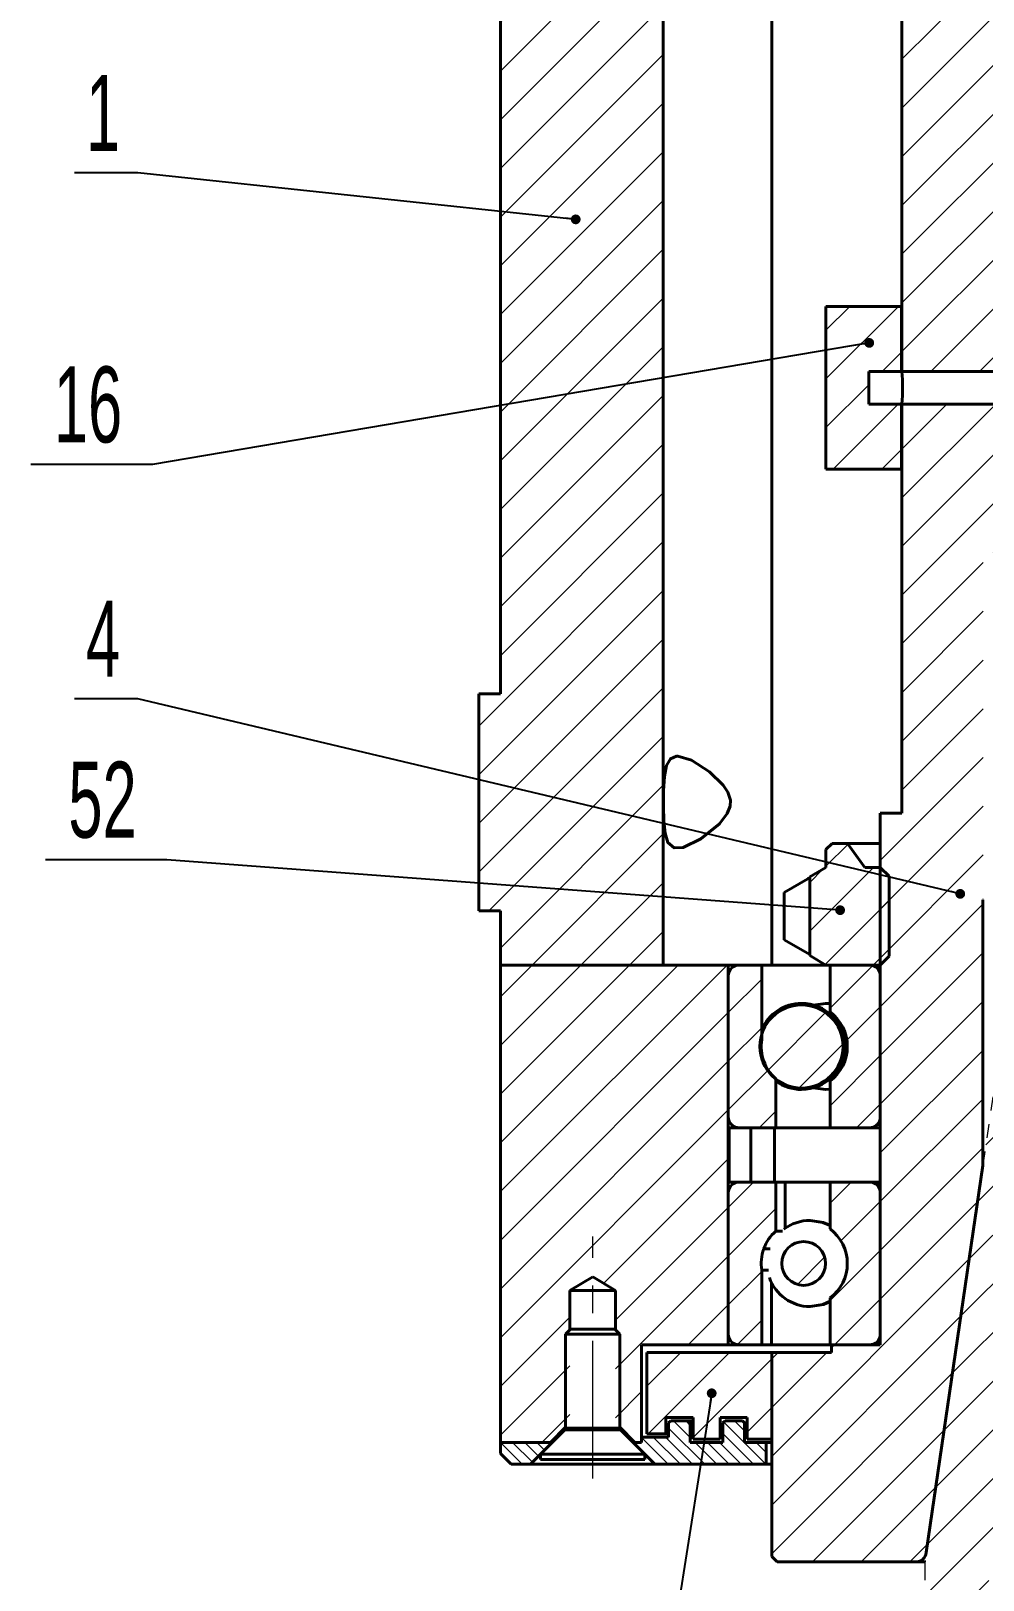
# Model space of a CAD drawing. Header units: millimetres. Extents: x 0 to 1189, y 0 to 841.
# Drawn here: x 634.5 to 722.3, y 448.9 to 591.7 of the extents above; entities that cross this region are included whole.
import ezdxf

# ---------------------------------------------------------------- set-up
doc = ezdxf.new("R2010")
doc.units = ezdxf.units.MM
doc.linetypes.add('CENTERX2', pattern=[20.319999999999997, 12.7, -2.54, 2.54, -2.54])
doc.linetypes.add('PHANTOM', pattern=[12.699999999999998, 6.35, -1.27, 1.27, -1.27, 1.27, -1.27])
doc.styles.add('SLDTEXTSTYLE1', font='TXT', dxfattribs={"width": 0.605})
doc.dimstyles.new('SLDDIMSTYLE0', dxfattribs={"dimtxt": 0, "dimasz": 0.9, "dimexe": 0, "dimexo": 0.0625, "dimgap": 0, "dimtad": 0, "dimtih": 1, "dimtoh": 1, "dimdec": 0, "dimrnd": 1e-09, "dimzin": 0, "dimdsep": 46, "dimtxsty": 'Standard', "dimblk1": 'DOT', "dimblk2": 'DOT', "dimsah": 1, "dimcen": 0.09, "dimadec": 0, "dimazin": 0, "dimtfac": 0.9, "dimtdec": 0, "dimtofl": 0, "dimtmove": 0, "dimatfit": 3, "dimldrblk": 'DOT', "dimfxl": 1, "dimfrac": 2, "dimtolj": 1, "dimtzin": 0, "dimarcsym": 0})
pattern_1 = [(45, (0, 0), (-2.245064030267288, 2.245064030267288), [])]
pattern_2 = [(135.0000000000002, (0, 0), (-0.5612660075668202, -0.561266007566824), [])]

# ---------------------------------------------------------------- blocks, each defined once
blk = doc.blocks.new('_DOT')
at = {"color": 0, "linetype": 'ByBlock', "lineweight": -2}
blk.add_line((-0.5, 0), (-1, 0), dxfattribs=at)
at = {"color": 0, "linetype": 'ByBlock', "const_width": 0.5}
blk.add_lwpolyline([(-0.25, 0, 1), (0.25, 0, 1)], format="xyb", close=True, dxfattribs=at)

msp = doc.modelspace()

# ---------------------------------------------------------------- hatches: boundary and pattern name
at = {"linetype": 'Continuous', "lineweight": 0}
h = msp.add_hatch(dxfattribs=at)
h.set_pattern_fill('ANSI31', style=0)
h.set_pattern_definition(pattern_1)
h.paths.add_polyline_path([(721.0345101781528, 694.8416934481752), (720.2845101781525, 695.5916934481753), (718.148480412419, 695.5916934481753), (717.7845101781528, 694.5916934481754), (717.7845101781528, 683.0916934481753), (719.784510178151, 683.0916934481753), (719.784510178151, 665.0916934481753), (717.7845101781528, 665.0916934481753), (717.7845101781528, 651.5916934481753), (714.7845101781528, 651.5916934481753), (714.7845101781526, 560.2916934481754), (725.7845101781526, 560.2916934481752), (725.7845101781526, 601.5916934481752), (723.7845101781526, 601.5916934481752), (723.7845101781526, 611.5916934481752), (721.0345101781526, 611.5916934481752)], flags=0)
h = msp.add_hatch(dxfattribs=at)
h.set_pattern_fill('ANSI31', style=0)
h.set_pattern_definition(pattern_1)
h.paths.add_polyline_path([(677.7845101781526, 646.5916934481751), (675.7845101781526, 646.5916934481751), (675.7845101781526, 626.5916934481751), (677.7845101781526, 626.5916934481751), (677.7845101781526, 530.5916934481752), (675.7845101781526, 530.5916934481752), (675.7845101781526, 510.5916934481751), (677.7845101781526, 510.5916934481751), (677.7845101781526, 505.5916934481751), (692.7845101781526, 505.5916934481751), (692.7845101781526, 651.5916934481752), (677.7845101781526, 651.5916934481752)], flags=0)
h = msp.add_hatch(dxfattribs=at)
h.set_pattern_fill('ANSI31', style=0)
h.set_pattern_definition(pattern_1)
h.paths.add_polyline_path([(714.7345101781526, 551.2916934481752), (714.7345101781526, 557.2916934481752), (711.7345101781526, 557.2916934481752), (711.7345101781526, 560.2916934481752), (714.7345101781526, 560.2916934481752), (714.7345101781526, 566.2916934481752), (707.7845101781525, 566.2916934481752), (707.7845101781526, 551.2916934481751)], flags=0)
h = msp.add_hatch(dxfattribs=at)
h.set_pattern_fill('ANSI31', style=0)
h.set_pattern_definition(pattern_1)
edge = h.paths.add_edge_path(flags=0)
edge.add_arc((716.0447657751828, 451.5916934481751), 1, 270.0000000000008, 351.7028550301629)
edge.add_line((717.0342987562461, 451.4473865551033), (722.2345101781524, 487.1059791624609))
edge.add_line((722.2345101781524, 487.1059791624609), (722.2345101781524, 511.591693448175))
edge.add_line((722.2345101781524, 511.591693448175), (722.2845101781525, 511.591693448175))
edge.add_line((722.2845101781525, 511.591693448175), (722.2845101781525, 543.5916934481751))
edge.add_line((722.2845101781525, 543.5916934481751), (723.7845101781526, 543.5916934481751))
edge.add_line((723.7845101781526, 543.5916934481751), (723.7845101781526, 553.5916934481752))
edge.add_line((723.7845101781526, 553.5916934481752), (725.7845101781526, 553.5916934481752))
edge.add_line((725.7845101781526, 553.5916934481752), (725.7845101781526, 557.2916934481752))
edge.add_line((725.7845101781526, 557.2916934481752), (714.7845101781527, 557.2916934481754))
edge.add_line((714.7845101781527, 557.2916934481754), (714.7845101781526, 519.5916934481752))
edge.add_line((714.7845101781526, 519.5916934481752), (712.7845101781525, 519.5916934481751))
edge.add_line((712.7845101781525, 519.5916934481751), (712.7845101781526, 470.5916934481752))
edge.add_line((712.7845101781526, 470.5916934481752), (708.2845101781527, 470.5916934481752))
edge.add_line((708.2845101781527, 470.5916934481752), (708.2845101781527, 469.8916934481751))
edge.add_line((708.2845101781527, 469.8916934481751), (702.7845101781526, 469.8916934481751))
edge.add_line((702.7845101781526, 469.8916934481751), (702.7845101781526, 451.0916934481754))
edge.add_line((702.7845101781526, 451.0916934481754), (703.284510178153, 450.591693448175))
edge.add_line((703.2845101781527, 450.5916934481751), (716.0447657751828, 450.5916934481751))
h = msp.add_hatch(dxfattribs=at)
h.set_pattern_fill('ANSI31', style=0)
h.set_pattern_definition(pattern_1)
h.paths.add_polyline_path([(707.7845101781526, 514.5916934481751), (706.2845101781527, 513.7256680443908), (706.2845101781527, 506.4577188519596), (707.7845101781526, 505.5916934481751), (712.7845101781526, 505.5916934481751), (713.5965101781524, 506.4036934481749), (713.5965101781526, 513.779693448175), (712.7845101781527, 514.5916934481749), (711.3559387495816, 514.5916934481751), (709.7845101781527, 516.7916934481749), (708.3445101781526, 516.7916934481751), (707.7845101781526, 516.2316934481751)], flags=0)
h = msp.add_hatch(dxfattribs=at)
h.set_pattern_fill('ANSI31', style=0)
h.set_pattern_definition(pattern_1)
h.paths.add_polyline_path([(684.1845101781527, 475.5916934481751), (686.2845101781526, 476.8535007481331), (688.3845101781526, 475.5916934481751), (688.3845101781526, 463.3916934481751), (690.1845101781527, 461.5916934481751), (690.7845101781527, 461.5916934481751), (690.7845101781527, 470.5916934481747), (698.7845101781527, 470.5916934481751), (698.7845101781527, 505.5916934481748), (677.7845101781526, 505.5916934481751), (677.7845101781527, 466.5916934481747), (677.7845101781527, 461.5916934481748), (682.3845101781526, 461.5916934481751), (684.1845101781527, 463.3916934481751)], flags=0)
h = msp.add_hatch(dxfattribs=at)
h.set_pattern_fill('ANSI31', style=0)
h.set_pattern_definition(pattern_1)
edge = h.paths.add_edge_path(flags=0)
edge.add_line((701.8602601781525, 505.5916934481751), (699.7845101781526, 505.5916934481751))
edge.add_arc((699.7845101781526, 504.5916934481751), 0.9999999999999859, 90, 135)
edge.add_arc((699.7845101781526, 504.5916934481751), 0.9999999999999859, 135, 179.999999999987)
edge.add_line((698.7845101781526, 504.5916934481754), (698.7845101781525, 491.5916934481751))
edge.add_arc((699.7845101781526, 491.5916934481751), 0.9999999999999989, 180, 225.0000000000008)
edge.add_arc((699.7845101781526, 491.5916934481751), 0.9999999999999989, 225.0000000000008, 270.0000000000008)
edge.add_line((699.7845101781526, 490.5916934481751), (703.1595101781526, 490.5916934481751))
edge.add_line((703.1595101781526, 490.5916934481751), (703.1595101781526, 495.1147258635349))
edge.add_arc((705.7845101781526, 498.0916934481751), 3.969000000000011, 199.8376506751883, 228.5951268795648, ccw=False)
edge.add_arc((705.7845101781526, 498.0916934481751), 3.969000000000011, 171.0874430869799, 199.8376506751883, ccw=False)
edge.add_line((701.8634321389775, 498.7065983275668), (701.8602601781525, 505.5916934065085))
h = msp.add_hatch(dxfattribs=at)
h.set_pattern_fill('ANSI31', style=0)
h.set_pattern_definition(pattern_1)
edge = h.paths.add_edge_path(flags=0)
edge.add_arc((711.7845101781526, 491.5916934481751), 0.999999999999994, 270.0000000000008, 315.0000000000008)
edge.add_arc((711.7845101781526, 491.5916934481751), 0.999999999999994, 315.0000000000008, 359.9999999999943)
edge.add_line((712.7845101781526, 491.591693448175), (712.7845101781526, 504.5916934481751))
edge.add_arc((711.7845101781526, 504.5916934481751), 0.9999999999999931, 0, 45.0000000000046)
edge.add_arc((711.7845101781526, 504.5916934481751), 0.9999999999999931, 45.0000000000046, 90)
edge.add_line((711.7845101781526, 505.5916934481751), (708.1595101781526, 505.5916934481754))
edge.add_line((708.1595101781526, 505.5916934481754), (708.1595101781525, 501.271683385266))
edge.add_arc((705.7845101781526, 498.0916934481751), 3.968999999999991, -7.958078640513122e-13, 53.245501852377686, ccw=False)
edge.add_arc((705.7845101781526, 498.0916934481751), 3.968999999999991, 306.7544981476232, 360, ccw=False)
edge.add_line((708.1595101781526, 494.9117035110843), (708.1595101781526, 490.5916934481751))
edge.add_line((708.1595101781526, 490.5916934481751), (711.7845101781526, 490.5916934481751))
h = msp.add_hatch(dxfattribs=at)
h.set_pattern_fill('ANSI31', style=0)
h.set_pattern_definition(pattern_1)
edge = h.paths.add_edge_path(flags=0)
edge.add_arc((705.5317382084482, 498.0916934481751), 3.831101581489895, 0, 360)
h = msp.add_hatch(dxfattribs=at)
h.set_pattern_fill('ANSI31', style=0)
h.set_pattern_definition(pattern_1)
edge = h.paths.add_edge_path(flags=0)
edge.add_line((714.2845101781523, 403.1773641926131), (716.0345101781523, 403.1773641926131))
edge.add_line((716.0345101781523, 403.1773641926131), (717.1585449127416, 404.1696420693267))
edge.add_line((717.1585449127416, 404.1696420693267), (720.7845101781523, 433.177364192613))
edge.add_line((720.7845101781523, 433.177364192613), (720.7845101781523, 436.177364192613))
edge.add_line((720.7845101781523, 436.177364192613), (724.2845101781523, 438.2803763592095))
edge.add_line((724.2845101781523, 438.2803763592095), (724.2845101781523, 441.2803763592094))
edge.add_line((724.2845101781523, 441.2803763592094), (722.7845101781523, 441.2803763592095))
edge.add_line((722.7845101781523, 441.2803763592095), (722.7845101781523, 451.4498899129089))
edge.add_line((722.7845101781523, 451.4498899129089), (724.7845101781523, 451.4498899129089))
edge.add_line((724.7845101781523, 451.4498899129089), (724.7845101782276, 454.4498899128574))
edge.add_line((724.7845101782276, 454.4498899128574), (727.6595101781523, 456.1773641926131))
edge.add_line((727.6595101781523, 456.1773641926131), (727.6595101781052, 493.8835075725343))
edge.add_line((727.6595101781052, 493.8835075725343), (726.2845101781523, 494.6773641926131))
edge.add_line((726.2845101781523, 494.6773641926131), (726.284510178249, 500.6773641925837))
edge.add_line((726.284510178249, 500.6773641925837), (725.7845101782042, 501.1773641925716))
edge.add_line((725.7845101782042, 501.1773641925716), (724.486587161716, 501.177364192613))
edge.add_line((724.486587161716, 501.177364192613), (724.2577257831017, 500.9794575964004))
edge.add_line((724.2577257831017, 500.9794575964004), (716.8845101781524, 450.4202648767479))
edge.add_line((716.8845101781524, 450.4202648767479), (716.8845101781524, 448.9202648767479))
edge.add_arc((715.3845101781523, 448.9202648767479), 1.5, 270, 360, ccw=False)
edge.add_line((715.3845101781523, 447.4202648767476), (708.7845101781523, 447.4202648767475))
edge.add_arc((708.7845101781523, 446.4202648767479), 1, 90, 180)
edge.add_line((707.7845101781523, 446.4202648767479), (707.7845101781523, 442.9023156843166))
edge.add_line((707.7845101781523, 442.9023156843166), (710.7845101781523, 441.1702648767479))
edge.add_line((710.7845101781523, 441.1702648767479), (710.7845101781523, 437.6702648767478))
edge.add_line((710.7845101781523, 437.6702648767478), (707.7845101781523, 435.938214069179))
edge.add_line((707.7845101781523, 435.938214069179), (707.7845101781523, 432.4202648767477))
edge.add_arc((708.7845101781523, 432.4202648767479), 1, 180, 270.0000000000008)
edge.add_line((708.7845101781523, 431.4202648767479), (710.7845101781523, 431.4202648767479))
edge.add_arc((710.7845101781523, 428.4202648767479), 3, -7.958078640513122e-13, 89.9999999999992, ccw=False)
edge.add_line((713.7845101781523, 428.4202648767479), (713.7845101781523, 418.1773641926131))
edge.add_line((713.7845101781523, 418.1773641926131), (712.7845101781523, 417.6000139234234))
edge.add_line((712.7845101781523, 417.6000139234234), (712.7845101781523, 404.0433895963975))
edge.add_line((712.7845101781523, 404.0433895963975), (714.2845101781523, 403.1773641926131))
h = msp.add_hatch(dxfattribs=at)
h.set_pattern_fill('ANSI31', style=0)
h.set_pattern_definition(pattern_1)
edge = h.paths.add_edge_path(flags=0)
edge.add_line((698.7845101781526, 484.5916934481751), (698.7845101781526, 471.5916934481751))
edge.add_arc((699.7845101781526, 471.5916934481751), 0.9999999999999859, 180, 225.0000000000008)
edge.add_arc((699.7845101781526, 471.5916934481751), 0.9999999999999859, 225.0000000000008, 269.9999999999943)
edge.add_line((699.7845101781525, 470.5916934481751), (701.8602601781525, 470.5916934481751))
edge.add_line((701.8602601781525, 470.5916934898418), (701.8602601781525, 477.4767885687834))
edge.add_arc((705.7845101781526, 478.0916934481751), 3.969000000000011, 160.1623493248117, 188.9054684279092, ccw=False)
edge.add_arc((705.7845101781526, 478.0916934481751), 3.969000000000011, 131.4048731204335, 160.1623493248117, ccw=False)
edge.add_line((703.1595101781525, 481.0686610328156), (703.1595101781526, 485.5916934481751))
edge.add_line((703.1595101781526, 485.5916934481751), (699.7845101781525, 485.5916934481751))
edge.add_arc((699.7845101781526, 484.5916934481751), 0.9999999999999989, 90.00000000000651, 134.9999999999977)
edge.add_arc((699.7845101781526, 484.5916934481751), 0.9999999999999989, 134.9999999999977, 180)
h = msp.add_hatch(dxfattribs=at)
h.set_pattern_fill('ANSI31', style=0)
h.set_pattern_definition(pattern_1)
edge = h.paths.add_edge_path(flags=0)
edge.add_arc((711.7845101781526, 484.5916934481751), 0.999999999999994, 9.7707e-12, 45.0000000000023)
edge.add_arc((711.7845101781526, 484.5916934481751), 0.999999999999994, 45.0000000000023, 90)
edge.add_line((711.7845101781526, 485.5916934481751), (708.1595101781525, 485.5916934481751))
edge.add_line((708.1595101781525, 485.5916934481751), (708.1595101781526, 481.271683385266))
edge.add_arc((705.7845101781526, 478.0916934481751), 3.968999999999991, -7.958078640513122e-13, 53.24550185237689, ccw=False)
edge.add_arc((705.7845101781526, 478.0916934481751), 3.968999999999991, 306.75449814762044, 360, ccw=False)
edge.add_line((708.1595101781525, 474.9117035110841), (708.1595101781526, 470.5916934481751))
edge.add_line((708.1595101781526, 470.5916934481751), (711.7845101781526, 470.5916934481751))
edge.add_arc((711.7845101781526, 471.5916934481751), 0.9999999999999931, 270.0000000000008, 314.9999999999962)
edge.add_arc((711.7845101781526, 471.5916934481751), 0.9999999999999931, 314.9999999999962, 360.0000000000073)
edge.add_line((712.7845101781526, 471.5916934481752), (712.7845101781526, 484.5916934481752))
h = msp.add_hatch(dxfattribs=at)
h.set_pattern_fill('ANSI31', style=0)
h.set_pattern_definition(pattern_1)
edge = h.paths.add_edge_path(flags=0)
edge.add_arc((705.727120634014, 478.0916934481751), 2.016454372966268, 0, 360)
h = msp.add_hatch(dxfattribs=at)
h.set_pattern_fill('ANSI31', style=0)
h.set_pattern_definition(pattern_1)
h.paths.add_polyline_path([(700.5345101781526, 463.8916934481753), (700.5345101781526, 461.8916934481753), (702.7845101781526, 461.8916934481753), (702.7845101781526, 469.8916934481753), (691.2845101781526, 469.8916934481753), (691.2845101781526, 462.3916934481753), (693.0345101781526, 462.3916934481753), (693.0345101781526, 463.8916934481753), (695.5345101781526, 463.8916934481753), (695.5345101781526, 461.8916934481753), (698.0345101781526, 461.8916934481753), (698.0345101781526, 463.8916934481753)], flags=0)
h = msp.add_hatch(dxfattribs=at)
h.set_pattern_fill('ANSI31', scale=0.25, angle=90, style=0)
h.set_pattern_definition(pattern_2)
h.paths.add_polyline_path([(698.2845101781526, 461.5916934481751), (695.2845101781526, 461.5916934481751), (695.2845101781526, 463.3916934481751), (695.0845101781526, 463.5916934481751), (693.4845101781526, 463.5916934481751), (693.2845101781526, 463.3916934481751), (693.2845101781526, 462.0916934481751), (690.7845101781526, 462.0916934481751), (690.7845101781526, 461.5916934481751), (690.0195101781526, 461.5916934481751), (692.0195101781526, 459.5916934481751), (702.2845101781527, 459.5916934481751), (702.2845101781527, 461.5916934481751), (700.2845101781527, 461.5916934481751), (700.2845101781527, 463.3916934481751), (700.0845101781526, 463.5916934481751), (698.4845101781526, 463.5916934481751), (698.2845101781526, 463.3916934481751)], flags=0)
h = msp.add_hatch(dxfattribs=at)
h.set_pattern_fill('ANSI31', scale=0.25, angle=90, style=0)
h.set_pattern_definition(pattern_2)
h.paths.add_polyline_path([(677.7845101781526, 460.5916934481751), (678.7845101781526, 459.5916934481751), (680.5495101781526, 459.5916934481751), (682.5495101781526, 461.5916934481751), (677.7845101781526, 461.5916934481751)], flags=0)

# ---------------------------------------------------------------- linework, layer by layer
at = {"color": 7, "linetype": 'Continuous', "lineweight": 40}
for p, q in [((692.7845110722, 505.5916931502), (692.7845110722, 651.591698455)), ((714.784510953, 651.591698455), (714.784510953, 560.2916952244)), ((677.7845104762, 530.59169166), (677.7845104762, 626.5916924945)), ((707.7845098056, 551.2916918865), (707.7845098056, 566.2916924826)), ((714.7345101066, 566.2916924826), (707.7845098056, 566.2916924826)), ((714.7345101066, 560.2916952244), (714.7345101066, 566.2916924826)), ((714.784510953, 566.2916924826), (714.7345101066, 566.2916924826)), ((711.7345096149, 557.2916965953), (711.7345096149, 560.2916952244)), ((714.7345101066, 560.2916952244), (711.7345096149, 560.2916952244)), ((714.784510953, 560.2916952244), (714.7345101066, 560.2916952244)), ((725.7845099621, 560.2916952244), (714.784510953, 560.2916952244)), ((714.7345101066, 557.2916965953), (711.7345096149, 557.2916965953)), ((714.7345101066, 551.2916918865), (714.7345101066, 557.2916965953)), ((714.784510953, 557.2916965953), (725.7845099621, 557.2916965953)), ((714.784510953, 557.2916965953), (714.784510953, 519.5916917196)), ((714.7345101066, 551.2916918865), (707.7845098056, 551.2916918865)), ((714.784510953, 551.2916918865), (714.7345101066, 551.2916918865)), ((675.7845101484, 530.59169166), (675.7845101484, 510.5916921071)), ((675.7845101484, 530.59169166), (677.7845104762, 530.59169166)), ((712.7845106252, 519.5916917196), (712.7845106252, 470.5916930011)), ((712.7845106252, 519.5916917196), (714.784510953, 519.5916917196)), ((707.7845098056, 516.2316959373), (708.3445103444, 516.7916964761)), ((708.3445103444, 516.7916964761), (709.7845101334, 516.7916964761)), ((709.7845101334, 516.7916964761), (711.3559381642, 514.591696488)), ((712.7845106252, 516.7916964761), (709.7845101334, 516.7916964761)), ((707.7845098056, 514.591696488), (707.7845098056, 516.2316959373)), ((706.2845104911, 513.7256708017), (707.7845098056, 514.591696488)), ((711.3559381642, 514.591696488), (712.7845106252, 514.591696488)), ((712.7845106252, 514.591696488), (713.5965102889, 513.7796949617)), ((706.2845104911, 506.4577188364), (706.2845104911, 513.7256708017)), ((713.5965102889, 513.7796949617), (713.5965102889, 506.4036946765)), ((703.9400996246, 507.9010937384), (703.9400996246, 512.2822921744)), ((722.2845103197, 511.5916941336), (722.2345104047, 511.5916941336)), ((722.2345104047, 511.5916941336), (722.2345104047, 487.1059794)), ((677.7845104762, 510.5916921071), (675.7845101484, 510.5916921071)), ((677.7845104762, 505.5916931502), (677.7845104762, 510.5916921071)), ((677.7845104762, 505.5916931502), (692.7845110722, 505.5916931502)), ((677.7845104762, 466.5916942081), (677.7845104762, 505.5916931502)), ((677.7845104762, 505.5916931502), (698.7845083304, 505.5916931502)), ((698.7845083304, 505.5916931502), (698.7845083304, 470.5916930011)), ((699.784510357, 505.5916931502), (698.7845083304, 505.5916931502)), ((701.8602607377, 505.5916931502), (699.784510357, 505.5916931502)), ((701.8602607377, 505.5916931502), (701.8602607377, 498.7065967194)), ((701.8602607377, 505.5916931502), (707.7845098056, 505.5916931502)), ((707.7845098056, 505.5916931502), (706.2845104911, 506.4577188364)), ((712.7845106252, 505.5916931502), (707.7845098056, 505.5916931502)), ((708.1595105656, 505.5916931502), (708.1595105656, 501.2716826073)), ((711.7845104613, 505.5916931502), (708.1595105656, 505.5916931502)), ((713.5965102889, 506.4036946765), (712.7845106252, 505.5916931502)), ((698.7845083304, 504.5916948489), (698.7845083304, 491.5916945807)), ((712.7845106252, 504.5916948489), (712.7845106252, 491.5916945807)), ((707.746709285, 502.0606916419), (706.6392233201, 501.9030485324)), ((708.1595105656, 502.0391669146), (707.746709285, 502.0606916419)), ((703.159509746, 495.114727693), (703.159509746, 490.5916925541)), ((706.6392233201, 494.2803371719), (707.746709285, 494.1226940623)), ((707.746709285, 494.1226940623), (708.1595105656, 494.1442187897)), ((708.1595105656, 494.911703097), (708.1595105656, 490.5916925541)), ((698.8509824105, 485.5916935972), (698.8509824105, 490.5916925541)), ((698.8509824105, 490.5916925541), (699.784510357, 490.5916925541)), ((699.784510357, 490.5916925541), (703.159509746, 490.5916925541)), ((700.8470711835, 490.5916925541), (700.8470711835, 485.5916935972)), ((703.0523722597, 485.5916935972), (703.0523722597, 490.5916925541)), ((708.1595105656, 490.5916925541), (703.159509746, 490.5916925541)), ((708.1595105656, 490.5916925541), (711.7845104613, 490.5916925541)), ((712.7845106252, 490.5916925541), (711.7845104613, 490.5916925541)), ((722.2345104047, 487.1059794), (717.0342994459, 451.4473865761)), ((699.784510357, 485.5916935972), (698.8509824105, 485.5916935972)), ((703.159509746, 485.5916935972), (699.784510357, 485.5916935972)), ((703.159509746, 485.5916935972), (703.159509746, 481.068660321)), ((703.159509746, 485.5916935972), (704.0364374943, 485.5916935972)), ((704.0364374943, 485.5916935972), (708.1595105656, 485.5916935972)), ((708.1595105656, 485.5916935972), (708.1595105656, 481.2716830543)), ((711.7845104613, 485.5916935972), (708.1595105656, 485.5916935972)), ((711.7845104613, 485.5916935972), (712.7845106252, 485.5916935972)), ((698.7845083304, 484.5916952959), (698.7845083304, 471.5916931651)), ((712.7845106252, 484.5916952959), (712.7845106252, 471.5916931651)), ((703.7674845733, 481.068660321), (703.159509746, 481.068660321)), ((686.2845090755, 476.8534999362), (684.1845107802, 475.5916938207)), ((688.3845110961, 475.5916938207), (686.2845090755, 476.8534999362)), ((701.8602607377, 477.4767894319), (701.8602607377, 470.5916930011)), ((701.8634328224, 477.4767894319), (702.475164605, 477.4767894319)), ((684.1845107802, 475.5916938207), (684.1845107802, 471.9816938064)), ((684.1845107802, 475.5916938207), (688.3845110961, 475.5916938207)), ((688.3845110961, 471.9816938064), (688.3845110961, 475.5916938207)), ((708.1595105656, 474.911703544), (708.1595105656, 470.5916930011)), ((684.2295085617, 472.0266934506), (683.7845114597, 471.5816926232)), ((683.7845114597, 471.5816926232), (683.7845114597, 462.9095362521)), ((686.2845090755, 471.5816926232), (683.7845114597, 471.5816926232)), ((686.2845090755, 472.0266934506), (684.2295085617, 472.0266934506)), ((688.3395095893, 472.0266934506), (686.2845090755, 472.0266934506)), ((688.7845104166, 471.5816926232), (686.2845090755, 471.5816926232)), ((688.7845104166, 471.5816926232), (688.3395095893, 472.0266934506)), ((688.7845104166, 462.9095362521), (688.7845104166, 471.5816926232)), ((690.7845107444, 470.5916930011), (690.7845107444, 461.5916933886)), ((698.7845083304, 470.5916930011), (690.7845107444, 470.5916930011)), ((691.2845117577, 462.3916938922), (691.2845117577, 469.8916941903)), ((702.7845108487, 469.8916941903), (691.2845117577, 469.8916941903)), ((698.7845083304, 470.5916930011), (699.784510357, 470.5916930011)), ((699.784510357, 470.5916930011), (701.8602607377, 470.5916930011)), ((702.7756465204, 470.5916930011), (701.8602607377, 470.5916930011)), ((708.1595105656, 470.5916930011), (702.7756465204, 470.5916930011)), ((702.7845108487, 461.8916938103), (702.7845108487, 469.8916941903)), ((702.7845108487, 451.0916934719), (702.7845108487, 469.8916941903)), ((702.7845108487, 469.8916941903), (708.2845108189, 469.8916941903)), ((708.1595105656, 470.5916930011), (711.7845104613, 470.5916930011)), ((708.2845108189, 469.8916941903), (708.2845108189, 470.5916930011)), ((708.2845108189, 470.5916930011), (712.7845106252, 470.5916930011)), ((677.7845104762, 461.5916933886), (677.7845104762, 466.5916942081)), ((683.7259312697, 462.7681149191), (681.4645086952, 460.5066932759)), ((683.7845114597, 462.9916938043), (682.3845101126, 461.5916933886)), ((690.1845117636, 461.5916933886), (688.7845104166, 462.9916938043)), ((691.1045094557, 460.5066932759), (688.8430906065, 462.7681149191)), ((693.0345115789, 463.8916932068), (693.0345115789, 462.3916938922)), ((693.0345115789, 463.8916932068), (695.5345091947, 463.8916932068)), ((693.4845117458, 463.5916937164), (693.2845083602, 463.3916931248)), ((693.2845083602, 462.0916934705), (693.2845083602, 463.3916931248)), ((695.0845090278, 463.5916937164), (693.4845117458, 463.5916937164)), ((695.284508688, 463.3916931248), (695.0845090278, 463.5916937164)), ((695.0845090278, 463.5916937164), (695.5345091947, 463.5916937164)), ((695.5345091947, 463.3916931248), (695.284508688, 463.3916931248)), ((695.284508688, 461.5916933886), (695.284508688, 463.3916931248)), ((695.5345091947, 463.8916932068), (695.5345091947, 461.8916938103)), ((698.0345105358, 461.8916938103), (698.0345105358, 463.8916932068)), ((700.5345118769, 463.8916932068), (698.0345105358, 463.8916932068)), ((698.4845107027, 463.5916937164), (698.2845110424, 463.3916931248)), ((698.2845110424, 461.5916933886), (698.2845110424, 463.3916931248)), ((700.08451171, 463.5916937164), (698.4845107027, 463.5916937164)), ((700.2845113702, 463.3916931248), (700.08451171, 463.5916937164)), ((700.5345118769, 463.3916931248), (700.2845113702, 463.3916931248)), ((700.2845113702, 461.5916933886), (700.2845113702, 463.3916931248)), ((700.5345118769, 461.8916938103), (700.5345118769, 463.8916932068)), ((677.7845104762, 461.5916933886), (682.3845101126, 461.5916933886)), ((677.7845104762, 460.5916932247), (677.7845104762, 461.5916933886)), ((682.5495106705, 461.5916933886), (677.7845104762, 461.5916933886)), ((682.5495106705, 461.5916933886), (680.5495103427, 459.5916930607)), ((692.0195115336, 459.5916930607), (690.0195112057, 461.5916933886)), ((690.7845107444, 461.5916933886), (690.0195112057, 461.5916933886)), ((690.1845117636, 461.5916933886), (690.7845107444, 461.5916933886)), ((690.7845107444, 461.5916933886), (690.7845107444, 462.0916934705)), ((693.2845083602, 462.0916934705), (690.7845107444, 462.0916934705)), ((691.2845117577, 462.3916938922), (693.0345115789, 462.3916938922)), ((693.0345115789, 462.3916938922), (693.2845083602, 462.3916938922)), ((698.2845110424, 461.5916933886), (695.284508688, 461.5916933886)), ((698.0345105358, 461.8916938103), (695.5345091947, 461.8916938103)), ((702.2845098354, 461.5916933886), (700.2845113702, 461.5916933886)), ((702.7845108487, 461.8916938103), (700.5345118769, 461.8916938103)), ((702.2845098354, 459.5916930607), (702.2845098354, 461.5916933886)), ((702.7845108487, 461.5916933886), (702.2845098354, 461.5916933886)), ((677.7845104762, 460.5916932247), (678.7845087774, 459.5916930607)), ((681.4645086952, 460.5066932759), (681.4645086952, 460.0266933463)), ((686.2845090755, 460.5066932759), (681.4645086952, 460.5066932759)), ((686.2845090755, 460.0266933463), (681.4645086952, 460.0266933463)), ((691.1045094557, 460.5066932759), (686.2845090755, 460.5066932759)), ((691.1045094557, 460.0266933463), (686.2845090755, 460.0266933463)), ((691.1045094557, 460.0266933463), (691.1045094557, 460.5066932759)), ((680.5495103427, 459.5916930607), (678.7845087774, 459.5916930607)), ((680.5495103427, 459.5916930607), (692.0195115336, 459.5916930607)), ((702.2845098354, 459.5916930607), (692.0195115336, 459.5916930607)), ((702.7845108487, 459.5916930607), (702.2845098354, 459.5916930607)), ((702.7845108487, 451.0916934719), (703.2845099993, 450.5916934482)), ((703.2845099993, 450.5916934482), (716.0447654851, 450.5916934482)), ((716.9095096715, 450.5916934482), (716.0447654851, 450.5916934482))]:
    msp.add_line(p, q, dxfattribs=at)
at = {"color": 8, "linetype": 'Continuous', "lineweight": 40}
for p, q in [((702.7845108487, 645.5916862956), (702.7845108487, 505.5916931502)), ((712.7845106252, 505.298799651), (712.4916171261, 505.298799651)), ((708.1595105656, 502.0351398758), (707.746709285, 502.0606916419)), ((707.746709285, 494.1226940623), (708.1595105656, 494.1482458285)), ((712.7845106252, 490.8845860532), (712.4916171261, 490.8845860532)), ((704.0364374943, 485.5916935972), (704.0364374943, 481.3384588829)), ((712.4916171261, 485.2988000981), (712.7845106252, 485.2988000981)), ((702.0510384418, 479.4385980836), (702.6367956378, 479.4385980836)), ((702.7756465204, 476.3041071615), (702.7756465204, 470.5916930011)), ((712.4916171261, 470.8845865003), (712.7845106252, 470.8845865003)), ((686.2845090755, 462.7681149191), (683.7259312697, 462.7681149191)), ((683.7845114597, 462.9095362521), (686.2845090755, 462.9095362521)), ((686.2845090755, 462.9095362521), (688.7845104166, 462.9095362521)), ((688.8430906065, 462.7681149191), (686.2845090755, 462.7681149191))]:
    msp.add_line(p, q, dxfattribs=at)
at = {"color": 7, "linetype": 'PHANTOM', "lineweight": 15}
for p, q in [((724.2577258103, 500.9794559351), (716.8845092483, 450.4202648728)), ((716.8845092483, 450.4202648728), (716.8845092483, 448.9202648888))]:
    msp.add_line(p, q, dxfattribs=at)
at = {"color": 7, "linetype": 'CENTERX2', "lineweight": 0}
msp.add_line((686.2845101782, 458.2774913852), (686.2845101782, 480.5916934482), dxfattribs=at)
at = {"color": 7, "linetype": 'Continuous', "lineweight": 40, "flags": 128}
for points in [[(694.1242558487, 524.8416911832), (695.3845476337, 524.4753833882), (697.0663187631, 523.3842160574), (698.3174388834, 522.1681620947), (698.7360907324, 521.5355481974), (698.9740138479, 520.7862135044), (698.9457873233, 520.2216681114), (698.6944457122, 519.5697944633), (697.9598221906, 518.6089079848), (696.2657352515, 517.216878759), (694.6184416838, 516.4123874179), (693.7948992081, 516.3871150485), (693.2255742677, 516.8759103886), (692.9551964231, 517.7500125042), (692.845643086, 518.8934084049), (692.8137583264, 520.2439676992), (692.8238054343, 521.6569032541), (692.8926376231, 522.9533638827), (693.0824411638, 523.9711057416), (693.4503433831, 524.600255119), (694.0195267625, 524.8376231662), (694.1242558487, 524.8416911832)], [(703.9400996246, 512.2822921744), (706.10621996, 513.525652515), (706.2845104911, 513.6279415361)], [(706.2845104911, 506.5554481021), (705.8570017644, 506.8007286659), (703.9400996246, 507.9010937384)], [(708.1595105656, 481.6083114616), (707.5457913407, 481.8664368263), (706.3193028398, 482.060692089)], [(706.3193028398, 474.1226926467), (707.5457913407, 474.316949772), (708.1595105656, 474.5750769994)]]:
    msp.add_lwpolyline(points, dxfattribs=at)
at = {"color": 8, "linetype": 'Continuous', "lineweight": 40, "flags": 128}
for points in [[(706.3193028398, 482.060692089), (707.509486524, 481.8664368263), (708.1595105656, 481.5783619902)], [(708.1595105656, 474.6050264708), (707.509486524, 474.316949772), (706.3193028398, 474.1226926467)]]:
    msp.add_lwpolyline(points, dxfattribs=at)
at = {"color": 7, "linetype": 'Continuous', "lineweight": 40}
for centre, radius in [((705.5317382084, 498.0916934482), 3.831101581489861), ((705.727120634, 478.0916934482), 2.016454372966223)]:
    msp.add_circle(centre, radius, dxfattribs=at)
for centre, radius, start, end in [((696.8168279741, 558.7916959098), 18.03018662062033, 355.2278320373, 4.7721679627), ((699.7845101782, 504.5916934482), 1.000000000000008, 90, 135), ((711.7845101782, 504.5916934482), 1, 45, 90), ((699.7845101782, 504.5916934482), 1.000000000000008, 135, 180), ((711.7845101782, 504.5916934482), 1, 0, 45), ((705.5317382084, 498.0916934482), 3.969000000000012, 90, 157.022108767), ((705.5296566325, 498.0916928521), 3.968999335190162, 270.03003695, 89.96996305), ((705.5317382084, 498.0916934482), 3.968999999999937, 0, 90), ((705.7845101782, 498.0916934482), 3.969000000000051, 0, 53.2455018524), ((705.7845101782, 498.0916934482), 3.969000000000099, 171.087443087, 199.8376506752), ((705.5317382084, 498.0916934482), 3.969000000000051, 270, 0), ((705.7845101782, 498.0916934482), 3.969000000000051, 306.7544981476, 0), ((705.7845101782, 498.0916934482), 3.969000000000088, 199.8376506752, 228.5951268796), ((705.5317382084, 498.0916934482), 3.969000000000051, 233.6217172016, 270), ((699.7845101782, 491.5916934482), 1.000000000000114, 180, 225), ((711.7845101782, 491.5916934482), 1.000000000000008, 315, 360), ((699.7845101782, 491.5916934482), 1.000000000000008, 225, 270), ((711.7845101782, 491.5916934482), 1.000000000000008, 270, 315), ((699.7845101782, 484.5916934482), 1.000000000000048, 90, 135), ((711.7845101782, 484.5916934482), 1, 45, 90), ((699.7845101782, 484.5916934482), 1.000000000000114, 135, 180), ((711.7845101782, 484.5916934482), 1, 0, 45), ((706.3193025953, 478.0916934482), 3.969000000000003, 90, 127.5392048501), ((705.7845101782, 478.0916934482), 3.969000000000051, 0, 53.2455018524), ((705.7845101782, 478.0916934482), 3.969000000000094, 131.4048731204, 160.1623493248), ((705.7845101782, 478.0916934482), 3.969000000000099, 160.1623493248, 188.912556913), ((706.3193025953, 478.0916934482), 3.968999999999994, 199.1451171689, 270), ((705.7845101782, 478.0916934482), 3.969000000000051, 306.7544981476, 0), ((699.7845101782, 471.5916934482), 1.000000000000008, 180, 225), ((711.7845101782, 471.5916934482), 1, 315, 0), ((699.7845101782, 471.5916934482), 1.000000000000008, 225, 270), ((711.7845101782, 471.5916934482), 1, 270, 315), ((683.5845101782, 462.9095361606), 0.2000000000000498, 315, 0), ((688.9845101782, 462.9095361606), 0.1999999999999695, 180, 225), ((716.0447657752, 451.5916934482), 1.000000000000062, 270, 351.7028550302)]:
    msp.add_arc(centre, radius, start, end, dxfattribs=at)

# ---------------------------------------------------------------- texts
at = {"color": 7, "linetype": 'Continuous', "lineweight": 0, "char_height": 7, "attachment_point": 2, "style": 'SLDTEXTSTYLE1'}
for s, insert in [('1', (641.1601906647, 587.6188471738)), ('16', (639.7747737481, 560.7533496419)), ('4', (641.1601906647, 539.1655105919)), ('52', (641.111579387, 524.3286124181))]:
    msp.add_mtext(s, dxfattribs=dict(at, insert=insert))

# ---------------------------------------------------------------- leaders
at = {"color": 7, "linetype": 'Continuous', "lineweight": 0}
for points in [[(684.7203189675, 574.3110923417), (644.3776089844, 578.5935453125), (638.5274035156, 578.5935453125)], [(711.7745115366, 562.9266817218), (645.7179527344, 551.719653125), (634.5175417969, 551.719653125)], [(720.1598260677, 512.1523910699), (644.3776089844, 530.14011875), (638.5274035156, 530.14011875)], [(709.0884462706, 510.6486715591), (647.0471269531, 515.2958117188), (635.8578855469, 515.2958117188)], [(697.2524457372, 466.1297856146), (688.9105300781, 412.8935492188), (677.7212886719, 412.8935492188)]]:
    msp.add_leader(points, dimstyle='SLDDIMSTYLE0', dxfattribs=at)

doc.saveas('drawing.dxf')
